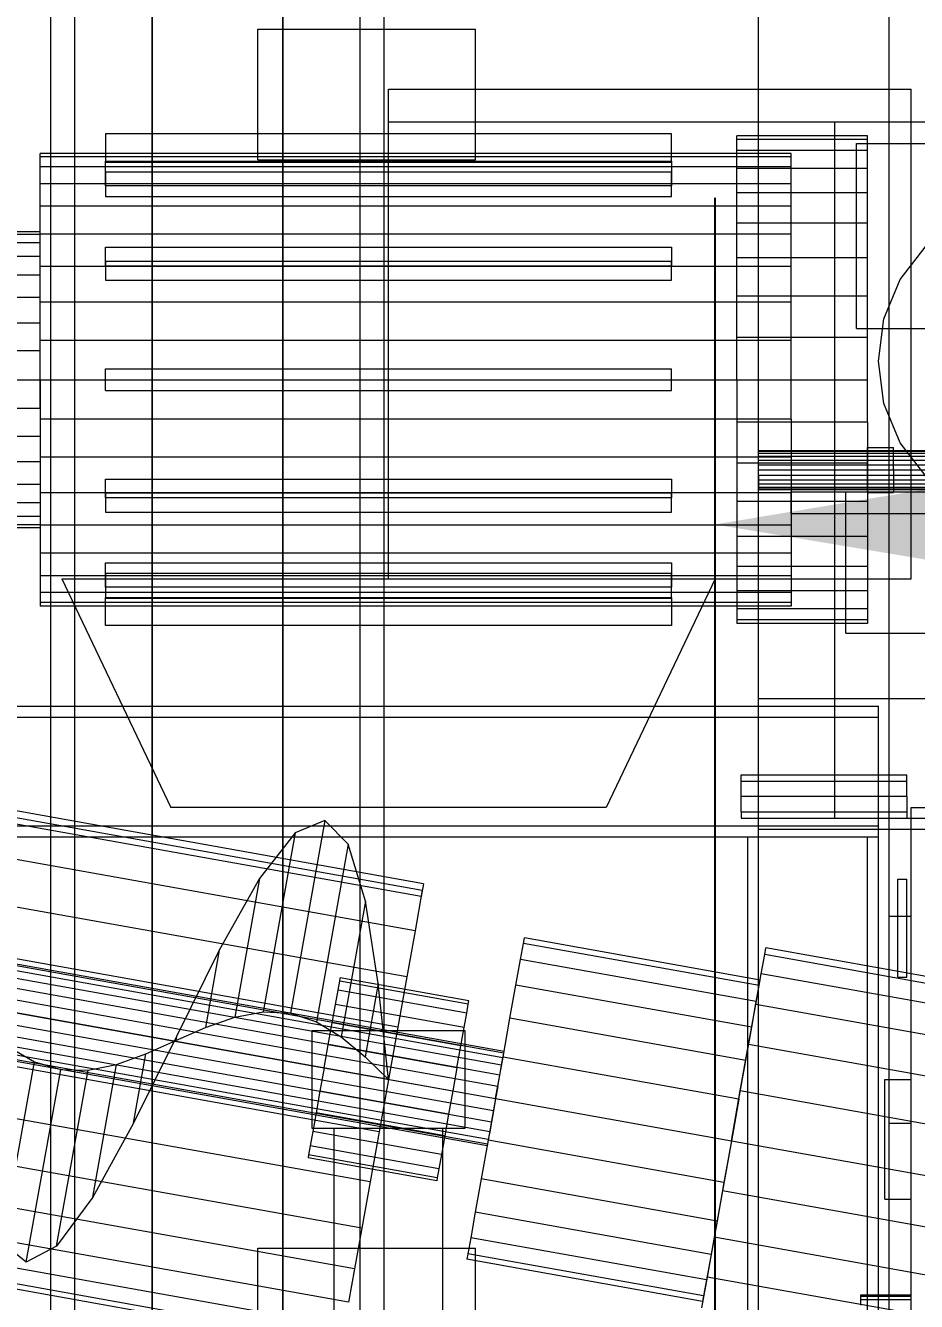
# Model space of a CAD drawing. Header units: millimetres. Extents: x -1970 to 59977, y -65068 to 6837.
# Drawn here: x 1733 to 2142, y -33657 to -33071 of the extents above; entities that cross this region are included whole.
import ezdxf

# ---------------------------------------------------------------- set-up
doc = ezdxf.new("R2010")
doc.units = ezdxf.units.MM
for name, color, linetype, lineweight in [('COTAS_O', 1, 'Continuous', 0), ('COTAS_P', 1, 'Continuous', 0), ('frontal_dos-mix', 7, 'Continuous', 0), ('frontal_dosificador', 7, 'Continuous', 0), ('frontal_secador', 7, 'Continuous', 0), ('frontal_tolva', 7, 'Continuous', 0)]:
    doc.layers.add(name, color=color, linetype=linetype, lineweight=lineweight)
doc.dimstyles.new('R19_100', dxfattribs={"dimtxt": 250, "dimasz": 150, "dimexe": 150, "dimexo": 80, "dimgap": 100, "dimtad": 1, "dimtih": 1, "dimtoh": 1, "dimdsep": 46, "dimcen": 0.09, "dimadec": 0, "dimazin": 0, "dimtfac": 1, "dimtdec": 4, "dimtofl": 0, "dimtmove": 0, "dimatfit": 3, "dimfxl": 1, "dimtolj": 1, "dimtzin": 0, "dimarcsym": 0})

# ---------------------------------------------------------------- blocks, each defined once
blk = doc.blocks.new('*D40')
at = {"layer": 'COTAS_P', "color": 0, "lineweight": -2, "transparency": 16777216}
for p, q in [((2130, -31400), (2900, -31400)), ((2750, -33850), (2750, -31550)), ((2130, -34000), (2900, -34000))]:
    blk.add_line(p, q, dxfattribs=at)
at = {"layer": 'COTAS_P', "color": 0, "transparency": 16777216}
for points in [[(2725, -31550), (2775, -31550), (2750, -31400)], [(2725, -33850), (2775, -33850), (2750, -34000)]]:
    blk.add_solid(points, dxfattribs=at)
at = {"layer": 'Defpoints', "color": 0, "transparency": 16777216}
for p in [(2050, -31400), (2750, -31400), (2050, -34000)]:
    blk.add_point(p, dxfattribs=at)
blk = doc.blocks.new('*D41')
at = {"layer": 'COTAS_O', "color": 0, "lineweight": -2, "transparency": 16777216}
for p, q in [((2050, -33920), (2050, -33150)), ((3750, -33920), (3750, -33150)), ((2200, -33300), (3600, -33300))]:
    blk.add_line(p, q, dxfattribs=at)
at = {"layer": 'COTAS_O', "color": 0, "transparency": 16777216}
for points in [[(2200, -33275), (2200, -33325), (2050, -33300)], [(3600, -33275), (3600, -33325), (3750, -33300)]]:
    blk.add_solid(points, dxfattribs=at)
at = {"layer": 'Defpoints', "color": 0, "transparency": 16777216}
for p in [(3750, -33300), (2050, -34000), (3750, -34000)]:
    blk.add_point(p, dxfattribs=at)

msp = doc.modelspace()

# ---------------------------------------------------------------- linework, layer by layer
at = {"layer": 'frontal_dos-mix'}
for p, q in [((265.556, -33172.991), (1915.556, -33467.991)), ((1912.222, -33486.638), (262.222, -33191.638)), ((1908.419, -33507.911), (258.419, -33212.911)), ((1952.96, -33542.881), (174.989, -33225.002)), ((1953.091, -33542.143), (175.121, -33224.264)), ((1951.957, -33548.486), (173.987, -33230.607)), ((1952.573, -33545.045), (174.602, -33227.165)), ((1951.156, -33552.972), (173.185, -33235.092)), ((1904.292, -33530.994), (254.292, -33235.994)), ((1950.222, -33558.195), (172.251, -33240.315)), ((171.249, -33245.92), (1949.22, -33563.8)), ((1948.217, -33569.405), (170.247, -33251.525)), ((1946.482, -33579.113), (168.511, -33261.234)), ((1947.284, -33574.628), (169.313, -33256.749)), ((1900, -33555), (250, -33260)), ((1945.348, -33585.456), (167.377, -33267.577)), ((1945.48, -33584.719), (167.509, -33266.839)), ((1945.866, -33582.555), (167.896, -33264.675)), ((1895.708, -33579.006), (245.708, -33284.006)), ((1891.581, -33602.089), (241.581, -33307.089)), ((1750, -33325), (1800, -33430)), ((1750, -33325), (2050, -33325)), ((2050, -33325), (2000, -33430)), ((1887.778, -33623.362), (237.778, -33328.362)), ((1884.444, -33642.009), (234.444, -33347.009)), ((1881.708, -33657.311), (231.708, -33362.311)), ((1879.675, -33668.682), (229.675, -33373.682)), ((1878, -33678.049), (228, -33383.049)), ((1878.423, -33675.684), (228.423, -33380.684)), ((1916.084, -33465.038), (1522.328, -33394.639)), ((1915.028, -33470.945), (1521.272, -33400.546)), ((2000, -33430), (1800, -33430)), ((1870.822, -33436.014), (1854.983, -33524.604)), ((1870.822, -33436.014), (1857.198, -33441.667)), ((1881.484, -33446.922), (1870.822, -33436.014)), ((1857.198, -33441.667), (1840.824, -33462.705)), ((1857.198, -33441.667), (1842.485, -33523.958)), ((1881.484, -33446.922), (1866.899, -33528.503)), ((1889.42, -33473.082), (1881.484, -33446.922)), ((1840.824, -33462.705), (1822.323, -33495.639)), ((1840.824, -33462.705), (1829.448, -33526.335)), ((1916.084, -33465.038), (1915.028, -33470.945)), ((1889.42, -33473.082), (1878.279, -33535.397)), ((1895.273, -33510.892), (1889.42, -33473.082)), ((1915.556, -33467.991), (1912.222, -33486.638)), ((1912.222, -33486.638), (1908.419, -33507.911)), ((1961.97, -33492.486), (1962.419, -33489.971)), ((2070.702, -33509.33), (1962.419, -33489.971)), ((1822.323, -33495.639), (1802.638, -33535.192)), ((1822.323, -33495.639), (1815.992, -33531.048)), ((1960.651, -33499.862), (1961.97, -33492.486)), ((2070.253, -33511.846), (1961.97, -33492.486)), ((2072.803, -33497.583), (2073.342, -33494.564)), ((2309.596, -33536.804), (2073.342, -33494.564)), ((1958.553, -33511.595), (1960.651, -33499.862)), ((2068.934, -33519.221), (1960.651, -33499.862)), ((2071.22, -33506.434), (2072.803, -33497.583)), ((2309.056, -33539.822), (2072.803, -33497.583)), ((1877.608, -33509.784), (1877.86, -33508.376)), ((1936.924, -33518.936), (1877.86, -33508.376)), ((1908.419, -33507.911), (1904.292, -33530.994)), ((2068.703, -33520.513), (2071.22, -33506.434)), ((2307.474, -33548.673), (2071.22, -33506.434)), ((1875.695, -33520.485), (1876.87, -33513.915)), ((1876.87, -33513.915), (1877.608, -33509.784)), ((1935.933, -33524.475), (1876.87, -33513.915)), ((1936.672, -33520.344), (1877.608, -33509.784)), ((1895.273, -33510.892), (1889.25, -33544.58)), ((1900, -33555), (1895.273, -33510.892)), ((1955.819, -33526.885), (1958.553, -33511.595)), ((2066.836, -33530.954), (1958.553, -33511.595)), ((2068.934, -33519.221), (2070.253, -33511.846)), ((2070.253, -33511.846), (2070.702, -33509.33)), ((1936.672, -33520.344), (1936.924, -33518.936)), ((2066.836, -33530.954), (2068.934, -33519.221)), ((1829.448, -33526.335), (1842.485, -33523.958)), ((1842.485, -33523.958), (1854.983, -33524.604)), ((1854.983, -33524.604), (1866.899, -33528.503)), ((1874.164, -33529.048), (1875.695, -33520.485)), ((1934.759, -33531.045), (1875.695, -33520.485)), ((1934.759, -33531.045), (1935.933, -33524.475)), ((1935.933, -33524.475), (1936.672, -33520.344)), ((2065.422, -33538.862), (2068.703, -33520.513)), ((2304.957, -33562.753), (2068.703, -33520.513)), ((1802.304, -33537.062), (1815.992, -33531.048)), ((1815.992, -33531.048), (1829.448, -33526.335)), ((1866.899, -33528.503), (1878.279, -33535.397)), ((1872.381, -33539.019), (1874.164, -33529.048)), ((1933.228, -33539.608), (1874.164, -33529.048)), ((1904.292, -33530.994), (1900, -33555)), ((1933.228, -33539.608), (1934.759, -33531.045)), ((1952.636, -33544.691), (1955.819, -33526.885)), ((2064.102, -33546.245), (1955.819, -33526.885)), ((2064.102, -33546.245), (2066.836, -33530.954)), ((1802.638, -33535.192), (1782.891, -33575.095)), ((1788.604, -33543.144), (1802.304, -33537.062)), ((1802.638, -33535.192), (1802.304, -33537.062)), ((1865, -33577.5), (1865, -33532.5)), ((1865, -33532.5), (1935, -33532.5)), ((1878.279, -33535.397), (1889.25, -33544.58)), ((1935, -33532.5), (1935, -33577.5)), ((1726.052, -33540.276), (1737.485, -33546.873)), ((1775.113, -33548.052), (1788.604, -33543.144)), ((1782.891, -33575.095), (1788.604, -33543.144)), ((1870.468, -33549.72), (1872.381, -33539.019)), ((1931.445, -33549.579), (1872.381, -33539.019)), ((1931.445, -33549.579), (1933.228, -33539.608)), ((1952.573, -33545.045), (1952.96, -33542.881)), ((1952.96, -33542.881), (1953.091, -33542.143)), ((2061.602, -33560.229), (2065.422, -33538.862)), ((2301.676, -33581.101), (2065.422, -33538.862)), ((1722.652, -33629.839), (1737.485, -33546.873)), ((1737.485, -33546.873), (1749.463, -33550.424)), ((1762.023, -33550.722), (1775.113, -33548.052)), ((1764.212, -33609.024), (1775.113, -33548.052)), ((1889.25, -33544.58), (1900, -33555)), ((1949.22, -33563.8), (1952.636, -33544.691)), ((1951.156, -33552.972), (1951.957, -33548.486)), ((1951.957, -33548.486), (1952.573, -33545.045)), ((2060.919, -33564.051), (1952.636, -33544.691)), ((2060.919, -33564.051), (2064.102, -33546.245)), ((1733.632, -33638.974), (1749.463, -33550.424)), ((1747.571, -33631.555), (1762.023, -33550.722)), ((1749.463, -33550.424), (1762.023, -33550.722)), ((1870.468, -33549.72), (1868.555, -33560.421)), ((1870.468, -33549.72), (1929.532, -33560.28)), ((1900, -33555), (1895.708, -33579.006)), ((1931.445, -33549.579), (1929.532, -33560.28)), ((1950.222, -33558.195), (1951.156, -33552.972)), ((1868.555, -33560.421), (1866.772, -33570.392)), ((1927.619, -33570.981), (1868.555, -33560.421)), ((1929.532, -33560.28), (1927.619, -33570.981)), ((1950.222, -33558.195), (1949.22, -33563.8)), ((2057.503, -33583.16), (2061.602, -33560.229)), ((2297.856, -33602.469), (2061.602, -33560.229)), ((1949.22, -33563.8), (1945.803, -33582.908)), ((1949.22, -33563.8), (1948.217, -33569.405)), ((1949.22, -33563.8), (2057.503, -33583.16)), ((2060.919, -33564.051), (2057.503, -33583.16)), ((1866.772, -33570.392), (1865.241, -33578.955)), ((1925.836, -33580.952), (1866.772, -33570.392)), ((1927.619, -33570.981), (1925.836, -33580.952)), ((1948.217, -33569.405), (1947.284, -33574.628)), ((1782.891, -33575.095), (1764.212, -33609.024)), ((1935, -33577.5), (1865, -33577.5)), ((1925, -33577.5), (1875, -33577.5)), ((1875, -35980), (1875, -33577.5)), ((1925, -35980), (1925, -33577.5)), ((1947.284, -33574.628), (1946.482, -33579.113)), ((1865.241, -33578.955), (1864.067, -33585.525)), ((1924.305, -33589.515), (1865.241, -33578.955)), ((1895.708, -33579.006), (1891.581, -33602.089)), ((1925.836, -33580.952), (1924.305, -33589.515)), ((1945.803, -33582.908), (1942.62, -33600.715)), ((1945.866, -33582.555), (1945.48, -33584.719)), ((2054.086, -33602.268), (1945.803, -33582.908)), ((1946.482, -33579.113), (1945.866, -33582.555)), ((2057.503, -33583.16), (2053.403, -33606.09)), ((2057.503, -33583.16), (2054.086, -33602.268)), ((2057.503, -33583.16), (2293.756, -33625.399)), ((1863.328, -33589.656), (1863.076, -33591.064)), ((1864.067, -33585.525), (1863.328, -33589.656)), ((1922.392, -33600.216), (1863.328, -33589.656)), ((1923.13, -33596.085), (1864.067, -33585.525)), ((1924.305, -33589.515), (1923.13, -33596.085)), ((1945.48, -33584.719), (1945.348, -33585.456)), ((1922.14, -33601.624), (1863.076, -33591.064)), ((1923.13, -33596.085), (1922.392, -33600.216)), ((1891.581, -33602.089), (1887.778, -33623.362)), ((1922.392, -33600.216), (1922.14, -33601.624)), ((1942.62, -33600.715), (1939.886, -33616.005)), ((2050.903, -33620.074), (1942.62, -33600.715)), ((2053.403, -33606.09), (2049.583, -33627.457)), ((2054.086, -33602.268), (2050.903, -33620.074)), ((2289.657, -33648.329), (2053.403, -33606.09)), ((1764.212, -33609.024), (1747.571, -33631.555)), ((1939.886, -33616.005), (1937.788, -33627.738)), ((2048.169, -33635.365), (1939.886, -33616.005)), ((1887.778, -33623.362), (1884.444, -33642.009)), ((2050.903, -33620.074), (2048.169, -33635.365)), ((1733.632, -33638.974), (1722.652, -33629.839)), ((1937.788, -33627.738), (1936.47, -33635.113)), ((2046.071, -33647.098), (1937.788, -33627.738)), ((2049.583, -33627.457), (2046.302, -33645.806)), ((2285.836, -33669.696), (2049.583, -33627.457)), ((1747.571, -33631.555), (1733.632, -33638.974)), ((1936.47, -33635.113), (1936.02, -33637.629)), ((2044.752, -33654.473), (1936.47, -33635.113)), ((2048.169, -33635.365), (2046.071, -33647.098)), ((1884.444, -33642.009), (1881.708, -33657.311)), ((2044.303, -33656.989), (1936.02, -33637.629)), ((2046.302, -33645.806), (2043.785, -33659.885)), ((2046.071, -33647.098), (2044.752, -33654.473)), ((2282.556, -33688.045), (2046.302, -33645.806)), ((2044.752, -33654.473), (2044.303, -33656.989))]:
    msp.add_line(p, q, dxfattribs=at)
at = {"layer": 'frontal_dosificador'}
for p, q in [((2070, -33980), (2070, -31440)), ((2130, -33980), (2130, -31440)), ((1900, -33100), (2140, -33100)), ((1900, -33325), (1900, -33100)), ((1900, -33115), (1900, -33100)), ((2140, -33325), (2140, -33100)), ((2140, -33115), (2140, -33100)), ((1900, -33115), (2140, -33115)), ((2105, -33115), (2455, -33115)), ((2105, -33435), (2105, -33115)), ((2115, -33125), (2285, -33125)), ((2115, -33210), (2115, -33125)), ((2135.048, -33187.5), (2146.967, -33171.967)), ((2127.556, -33205.589), (2135.048, -33187.5)), ((2125, -33225), (2127.556, -33205.589)), ((2115, -33210), (2285, -33210)), ((2127.556, -33244.411), (2125, -33225)), ((2135.048, -33262.5), (2127.556, -33244.411)), ((2070, -33266.307), (2070, -33266)), ((2070, -33266), (2270, -33266)), ((2070, -33267.206), (2070, -33266.307)), ((2070, -33266.307), (2270, -33266.307)), ((2070, -33268.636), (2070, -33267.206)), ((2070, -33267.206), (2270, -33267.206)), ((2120, -33275), (2120, -33264.608)), ((2120, -33264.608), (2132, -33264.608)), ((2132, -33275), (2132, -33264.608)), ((2146.967, -33278.033), (2135.048, -33262.5)), ((2070, -33270.5), (2070, -33268.636)), ((2070, -33268.636), (2270, -33268.636)), ((2070, -33272.671), (2070, -33270.5)), ((2070, -33270.5), (2270, -33270.5)), ((2070, -33275), (2070, -33272.671)), ((2070, -33272.671), (2270, -33272.671)), ((2070, -33277.329), (2070, -33275)), ((2270, -33275), (2070, -33275)), ((2070, -33277.329), (2070, -33279.5)), ((2070, -33277.329), (2270, -33277.329)), ((2070, -33279.5), (2070, -33281.364)), ((2070, -33279.5), (2270, -33279.5)), ((2120, -33285.392), (2120, -33275)), ((2132, -33275), (2120, -33275)), ((2132, -33275), (2132, -33285.392)), ((2070, -33281.364), (2070, -33282.794)), ((2070, -33281.364), (2270, -33281.364)), ((2070, -33282.794), (2070, -33283.693)), ((2070, -33282.794), (2270, -33282.794)), ((2070, -33283.693), (2070, -33284)), ((2070, -33283.693), (2270, -33283.693)), ((2070, -33284), (2270, -33284)), ((2085, -33285), (2315, -33285)), ((2085, -33295), (2085, -33285)), ((2110, -33285), (3690, -33285)), ((2110, -33350), (2110, -33285)), ((2120, -33285.392), (2132, -33285.392)), ((2085, -33295), (2315, -33295)), ((1900, -33325), (2140, -33325)), ((2110, -33350), (3690, -33350)), ((2070, -33380), (2130, -33380)), ((2070, -33440), (2070, -33380)), ((2130, -33440), (2130, -33380)), ((2130, -33380), (3670, -33380)), ((2062, -33417.929), (2062, -33415)), ((2062, -33415), (2138, -33415)), ((2062, -33425), (2062, -33417.929)), ((2062, -33417.929), (2138, -33417.929)), ((2138, -33417.929), (2138, -33415)), ((2138, -33425), (2138, -33417.929)), ((2062, -33432.071), (2062, -33425)), ((2138, -33425), (2062, -33425)), ((2138, -33425), (2138, -33432.071)), ((2062, -33432.071), (2062, -33435)), ((2062, -33432.071), (2138, -33432.071)), ((2138, -33432.071), (2138, -33435)), ((2140, -33430), (2320, -33430)), ((2140, -33780), (2140, -33430)), ((2062, -33435), (2138, -33435)), ((2105, -33435), (2455, -33435)), ((2070, -33440), (2130, -33440)), ((2130, -33440), (3670, -33440)), ((2134, -33463), (2138, -33463)), ((2134, -33508), (2134, -33463)), ((2138, -33508), (2138, -33463)), ((2130, -33480), (2140, -33480)), ((2130, -33575), (2130, -33480)), ((2140, -33575), (2140, -33480)), ((2134, -33508), (2138, -33508)), ((2128, -33555), (2140, -33555)), ((2128, -33610), (2128, -33555)), ((2140, -33610), (2140, -33555)), ((2130, -33575), (2140, -33575)), ((2128, -33610), (2140, -33610)), ((2117, -33654.545), (2117, -33654)), ((2117, -33654), (2140, -33654)), ((2117, -33656.144), (2117, -33654.545)), ((2117, -33654.545), (2140, -33654.545)), ((2140, -33654.545), (2140, -33654)), ((2140, -33656.144), (2140, -33654.545)), ((2117, -33658.686), (2117, -33656.144)), ((2117, -33656.144), (2140, -33656.144)), ((2140, -33658.686), (2140, -33656.144))]:
    msp.add_line(p, q, dxfattribs=at)
at = {"layer": 'frontal_secador'}
for p, q in [((1840, -33072.5), (1940, -33072.5)), ((1840, -33132.5), (1840, -33072.5)), ((1940, -33132.5), (1940, -33072.5)), ((2030, -33120.5), (1770, -33120.5)), ((1770, -33120.5), (1770, -33133.5)), ((2030, -33133.5), (2030, -33120.5)), ((2060, -33123.202), (2060, -33121.5)), ((2120, -33121.5), (2060, -33121.5)), ((2060, -33128.254), (2060, -33123.202)), ((2120, -33123.202), (2060, -33123.202)), ((2120, -33123.202), (2120, -33121.5)), ((2120, -33128.254), (2120, -33123.202)), ((1740, -33131.08), (1740, -33129.5)), ((2085, -33129.5), (1740, -33129.5)), ((1740, -33135.772), (1740, -33131.08)), ((2085, -33131.08), (1740, -33131.08)), ((1770, -33144.397), (1770, -33133.139)), ((1770, -33133.139), (2030, -33133.139)), ((1770, -33138.139), (1770, -33133.139)), ((1840, -33132.5), (1940, -33132.5)), ((2030, -33133.139), (2030, -33144.397)), ((2030, -33133.139), (2030, -33138.139)), ((2060, -33136.505), (2060, -33128.254)), ((2120, -33128.254), (2060, -33128.254)), ((2085, -33131.08), (2085, -33129.5)), ((2085, -33135.772), (2085, -33131.08)), ((2120, -33136.505), (2120, -33128.254)), ((1740, -33143.433), (1740, -33135.772)), ((2085, -33135.772), (1740, -33135.772)), ((1770, -33133.5), (2030, -33133.5)), ((2030, -33138.139), (1770, -33138.139)), ((1770, -33138.139), (1770, -33149.397)), ((2030, -33149.397), (2030, -33138.139)), ((2060, -33147.703), (2060, -33136.505)), ((2120, -33136.505), (2060, -33136.505)), ((2085, -33143.433), (2085, -33135.772)), ((2120, -33147.703), (2120, -33136.505)), ((1740, -33153.831), (1740, -33143.433)), ((2085, -33143.433), (1740, -33143.433)), ((2030, -33144.397), (1770, -33144.397)), ((1770, -33144.397), (1770, -33149.397)), ((2030, -33149.397), (2030, -33144.397)), ((2085, -33153.831), (2085, -33143.433)), ((1770, -33149.397), (2030, -33149.397)), ((2060, -33161.508), (2060, -33147.703)), ((2120, -33147.703), (2060, -33147.703)), ((2120, -33161.508), (2120, -33147.703)), ((1740, -33166.65), (1740, -33153.831)), ((2085, -33153.831), (1740, -33153.831)), ((2085, -33166.65), (2085, -33153.831)), ((2060, -33177.5), (2060, -33161.508)), ((2120, -33161.508), (2060, -33161.508)), ((2120, -33177.5), (2120, -33161.508)), ((1740, -33165.5), (1715, -33165.5)), ((1740, -33166.807), (1715, -33166.807)), ((1740, -33166.807), (1740, -33165.5)), ((1740, -33181.5), (1740, -33166.65)), ((2085, -33166.65), (1740, -33166.65)), ((1740, -33170.676), (1740, -33166.807)), ((2085, -33181.5), (2085, -33166.65)), ((1740, -33170.676), (1715, -33170.676)), ((1740, -33176.96), (1740, -33170.676)), ((1770, -33179.17), (1770, -33172.67)), ((1770, -33172.67), (2030, -33172.67)), ((1770, -33181.33), (1770, -33172.67)), ((2030, -33172.67), (2030, -33179.17)), ((2030, -33172.67), (2030, -33181.33)), ((1740, -33176.96), (1715, -33176.96)), ((1740, -33185.417), (1740, -33176.96)), ((2030, -33179.17), (1770, -33179.17)), ((1770, -33179.17), (1770, -33187.83)), ((2030, -33187.83), (2030, -33179.17)), ((2060, -33195.194), (2060, -33177.5)), ((2120, -33177.5), (2060, -33177.5)), ((2120, -33195.194), (2120, -33177.5)), ((1740, -33185.417), (1715, -33185.417)), ((1740, -33197.93), (1740, -33181.5)), ((2085, -33181.5), (1740, -33181.5)), ((1740, -33195.721), (1740, -33185.417)), ((2030, -33181.33), (1770, -33181.33)), ((1770, -33181.33), (1770, -33187.83)), ((2030, -33187.83), (2030, -33181.33)), ((2085, -33197.93), (2085, -33181.5)), ((1770, -33187.83), (2030, -33187.83)), ((1740, -33195.721), (1715, -33195.721)), ((1740, -33207.478), (1740, -33195.721)), ((2060, -33214.051), (2060, -33195.194)), ((2120, -33195.194), (2060, -33195.194)), ((2120, -33214.051), (2120, -33195.194)), ((1740, -33215.441), (1740, -33197.93)), ((2085, -33197.93), (1740, -33197.93)), ((2085, -33215.441), (2085, -33197.93)), ((1740, -33207.478), (1715, -33207.478)), ((1740, -33220.234), (1740, -33207.478)), ((2060, -33233.5), (2060, -33214.051)), ((2120, -33214.051), (2060, -33214.051)), ((2120, -33233.5), (2120, -33214.051)), ((1740, -33220.234), (1715, -33220.234)), ((1740, -33233.5), (1740, -33215.441)), ((2085, -33215.441), (1740, -33215.441)), ((1740, -33233.5), (1740, -33220.234)), ((2085, -33233.5), (2085, -33215.441)), ((1770, -33228.5), (2030, -33228.5)), ((1770, -33238.5), (1770, -33228.5)), ((2030, -33238.5), (2030, -33228.5)), ((1715, -33233.5), (1740, -33233.5)), ((1740, -33233.5), (1740, -33251.559)), ((1740, -33233.5), (2085, -33233.5)), ((1740, -33246.766), (1740, -33233.5)), ((1770, -33238.5), (2030, -33238.5)), ((2060, -33233.5), (2060, -33252.949)), ((2060, -33233.5), (2120, -33233.5)), ((2085, -33251.559), (2085, -33233.5)), ((2120, -33252.949), (2120, -33233.5)), ((1740, -33246.766), (1715, -33246.766)), ((1740, -33246.766), (1740, -33259.522)), ((1740, -33251.559), (1740, -33269.07)), ((2085, -33251.559), (1740, -33251.559)), ((2060, -33252.949), (2060, -33271.806)), ((2120, -33252.949), (2060, -33252.949)), ((2085, -33251.559), (2085, -33269.07)), ((2120, -33252.949), (2120, -33271.806)), ((1740, -33259.522), (1715, -33259.522)), ((1740, -33259.522), (1740, -33271.279)), ((1740, -33271.279), (1715, -33271.279)), ((1740, -33269.07), (1740, -33285.5)), ((2085, -33269.07), (1740, -33269.07)), ((1740, -33271.279), (1740, -33281.583)), ((2060, -33271.806), (2060, -33289.5)), ((2120, -33271.806), (2060, -33271.806)), ((2085, -33269.07), (2085, -33285.5)), ((2120, -33271.806), (2120, -33289.5)), ((1770, -33279.17), (2030, -33279.17)), ((1770, -33285.67), (1770, -33279.17)), ((1770, -33287.83), (1770, -33279.17)), ((2030, -33279.17), (2030, -33285.67)), ((2030, -33279.17), (2030, -33287.83)), ((1740, -33281.583), (1715, -33281.583)), ((1740, -33281.583), (1740, -33290.04)), ((1740, -33285.5), (1740, -33300.35)), ((2085, -33285.5), (1740, -33285.5)), ((2085, -33285.5), (2085, -33300.35)), ((1740, -33290.04), (1715, -33290.04)), ((1740, -33290.04), (1740, -33296.324)), ((2030, -33285.67), (1770, -33285.67)), ((1770, -33285.67), (1770, -33294.33)), ((1770, -33287.83), (1770, -33294.33)), ((2030, -33287.83), (1770, -33287.83)), ((2030, -33294.33), (2030, -33285.67)), ((2030, -33294.33), (2030, -33287.83)), ((2060, -33289.5), (2060, -33305.492)), ((2120, -33289.5), (2060, -33289.5)), ((2120, -33289.5), (2120, -33305.492)), ((1740, -33296.324), (1715, -33296.324)), ((1740, -33296.324), (1740, -33300.193)), ((1770, -33294.33), (2030, -33294.33)), ((1740, -33300.193), (1715, -33300.193)), ((1740, -33301.5), (1715, -33301.5)), ((1740, -33300.193), (1740, -33301.5)), ((1740, -33300.35), (1740, -33313.169)), ((2085, -33300.35), (1740, -33300.35)), ((2085, -33300.35), (2085, -33313.169)), ((2060, -33305.492), (2060, -33319.297)), ((2120, -33305.492), (2060, -33305.492)), ((2120, -33305.492), (2120, -33319.297)), ((1740, -33313.169), (1740, -33323.567)), ((2085, -33313.169), (1740, -33313.169)), ((2085, -33313.169), (2085, -33323.567)), ((1770, -33317.603), (2030, -33317.603)), ((1770, -33328.861), (1770, -33317.603)), ((1770, -33322.603), (1770, -33317.603)), ((2030, -33317.603), (2030, -33328.861)), ((2030, -33317.603), (2030, -33322.603)), ((2060, -33319.297), (2060, -33330.495)), ((2120, -33319.297), (2060, -33319.297)), ((2120, -33319.297), (2120, -33330.495)), ((1740, -33323.567), (1740, -33331.228)), ((2085, -33323.567), (1740, -33323.567)), ((1770, -33322.603), (1770, -33333.861)), ((2030, -33322.603), (1770, -33322.603)), ((2030, -33333.861), (2030, -33322.603)), ((2085, -33323.567), (2085, -33331.228)), ((1740, -33331.228), (1740, -33335.92)), ((2085, -33331.228), (1740, -33331.228)), ((2030, -33328.861), (1770, -33328.861)), ((1770, -33328.861), (1770, -33333.861)), ((2030, -33333.861), (2030, -33328.861)), ((2060, -33330.495), (2060, -33338.746)), ((2120, -33330.495), (2060, -33330.495)), ((2085, -33331.228), (2085, -33335.92)), ((2120, -33330.495), (2120, -33338.746)), ((1740, -33335.92), (1740, -33337.5)), ((2085, -33335.92), (1740, -33335.92)), ((2085, -33337.5), (1740, -33337.5)), ((1770, -33333.5), (2030, -33333.5)), ((1770, -33346.5), (1770, -33333.5)), ((1770, -33333.861), (2030, -33333.861)), ((2030, -33333.5), (2030, -33346.5)), ((2085, -33335.92), (2085, -33337.5)), ((2060, -33338.746), (2060, -33343.798)), ((2120, -33338.746), (2060, -33338.746)), ((2060, -33343.798), (2060, -33345.5)), ((2120, -33343.798), (2060, -33343.798)), ((2120, -33338.746), (2120, -33343.798)), ((2120, -33343.798), (2120, -33345.5)), ((2030, -33346.5), (1770, -33346.5)), ((2120, -33345.5), (2060, -33345.5)), ((1325, -33383.5), (2125, -33383.5)), ((2125, -33388.5), (2125, -33383.5)), ((1325, -33388.5), (2125, -33388.5)), ((2125, -33438.5), (2125, -33388.5)), ((1325, -33438.5), (2125, -33438.5)), ((1325, -33443.5), (2125, -33443.5)), ((2065, -33443.5), (2070, -33443.5)), ((2065, -35980), (2065, -33443.5)), ((2070, -35980), (2070, -33443.5)), ((2070, -33443.5), (2120, -33443.5)), ((2120, -33443.5), (2125, -33443.5)), ((2120, -35980), (2120, -33443.5)), ((2125, -33443.5), (2125, -33438.5)), ((2125, -35980), (2125, -33443.5)), ((1840, -33632.5), (1940, -33632.5)), ((1840, -33692.5), (1840, -33632.5)), ((1940, -33692.5), (1940, -33632.5))]:
    msp.add_line(p, q, dxfattribs=at)
at = {"layer": 'frontal_tolva'}
for p, q in [((1745, -35980), (1745, -32700)), ((1756, -35980), (1756, -32700)), ((1887, -35980), (1887, -32700)), ((1898, -35980), (1898, -32700)), ((1791.5, -34332.806), (1791.5, -32835.806)), ((1851.5, -32835.806), (1851.5, -34332.806)), ((1791.5, -32870.194), (1791.5, -34367.194)), ((1851.5, -34367.194), (1851.5, -32870.194))]:
    msp.add_line(p, q, dxfattribs=at)

# ---------------------------------------------------------------- dimensions: what is measured, and where the dimension line sits
at = {"layer": 'COTAS_O'}
dim = msp.add_aligned_dim(p1=(2050, -34000), p2=(3750, -34000), distance=700, text='<> O', dimstyle='R19_100', dxfattribs=at)
dim.commit()
dim.dimension.update_dxf_attribs({"geometry": '*D41', "text_midpoint": (2900, -33300)})
at = {"layer": 'COTAS_P'}
dim = msp.add_aligned_dim(p1=(2050, -34000), p2=(2050, -31400), distance=-700, text='<> P', dimstyle='R19_100', dxfattribs=at)
dim.commit()
dim.dimension.update_dxf_attribs({"geometry": '*D40', "text_midpoint": (2750, -32700)})

doc.saveas('drawing.dxf')
